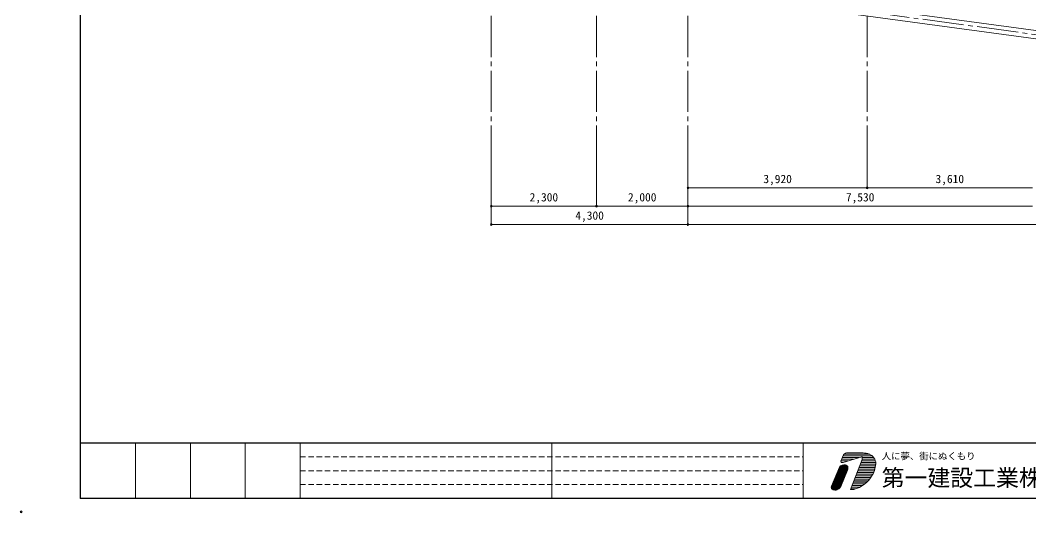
# Model space of a CAD drawing. Units: millimetres at full size, sheet at 1:100. Extents: x -20119 to 20711, y -48708 to -20378.
# Drawn here: x -20119 to 1976, y -48708 to -37942 of the extents above; entities that cross this region are included whole.
import ezdxf
from ezdxf.enums import TextEntityAlignment as Align

# ---------------------------------------------------------------- set-up
doc = ezdxf.new("R2010")
doc.units = ezdxf.units.MM
doc.header["$LTSCALE"] = 100
doc.header["$PDMODE"] = 32
doc.header["$PDSIZE"] = 40
doc.linetypes.add('CHAIN2', pattern=[12, 9, -1, 1, -1])
doc.linetypes.add('DASHED1', pattern=[1.8, 1.2, -0.6])
for name, color, linetype, lineweight in [('5-0_5KIJUN', 4, 'Continuous', 5), ('5-1_5MOJI', 4, 'CHAIN2', 5), ('5-4_5KOUZOU1', 4, 'Continuous', 5), ('F-1_FMOJI', 4, 'Continuous', 5)]:
    doc.layers.add(name, color=color, linetype=linetype, lineweight=lineweight)
doc.styles.add('ＭＳ ゴシック', font='')
doc.styles.add('ＭＳ 明朝', font='')
doc.styles.get('ＭＳ ゴシック').set_extended_font_data('MS Gothic')
doc.styles.get('ＭＳ 明朝').set_extended_font_data('MS Mincho')

msp = doc.modelspace()

# ---------------------------------------------------------------- linework, layer by layer
at = {"layer": '5-0_5KIJUN'}
for p, q in [((-4588.6, -37262.7), (10496.5, -39302.4)), ((-4612.8, -37441.1), (11098.3, -39565.5))]:
    msp.add_line(p, q, dxfattribs=at)
at = {"layer": '5-1_5MOJI'}
for p, q in [((-9818.5, -22246.5), (-9818.5, -40808)), ((-7518.5, -22246.5), (-7518.5, -40808)), ((-5518.5, -22246.5), (-5518.5, -40808)), ((-1598.5, -22246.5), (-1598.5, -40808)), ((-7518.5, -36957.4), (11088, -39473.3))]:
    msp.add_line(p, q, dxfattribs=at)
at = {"layer": '5-4_5KOUZOU1'}
for p, q in [((-9818.5, -42408), (-9818.5, -40808)), ((-7518.5, -42008), (-7518.5, -40808)), ((-5518.5, -42408), (-5518.5, -40808)), ((-1598.5, -41608), (-1598.5, -40808)), ((-5518.5, -41608), (-1598.5, -41608)), ((-1598.5, -41608), (2011.5, -41608)), ((-9818.5, -42008), (-7518.5, -42008)), ((-7518.5, -42008), (-5518.5, -42008)), ((-5518.5, -42008), (2011.5, -42008)), ((-5518.5, -42408), (-9818.5, -42408)), ((12541.5, -42408), (-5518.5, -42408))]:
    msp.add_line(p, q, dxfattribs=at)
for p in [(-5518.5, -41608), (-1598.5, -41608), (-9818.5, -42008), (-7518.5, -42008), (-5518.5, -42008), (-9818.5, -42408), (-5518.5, -42408)]:
    msp.add_point(p, dxfattribs=at)
at = {"layer": 'F-1_FMOJI'}
for p, q in [((-18808.9, -48398.4), (-18808.9, -20378.4)), ((-18798.9, -20388.4), (-18798.9, -48388.4)), ((20701.1, -47178.4), (-18798.9, -47178.4)), ((20701.1, -47188.4), (-18798.9, -47188.4)), ((-17598.9, -47188.4), (-17598.9, -48388.4)), ((-16398.9, -47188.4), (-16398.9, -48388.4)), ((-15198.9, -47188.4), (-15198.9, -48388.4)), ((-13998.9, -47188.4), (-13998.9, -48388.4)), ((-8498.9, -47188.4), (-8498.9, -48388.4)), ((-2998.9, -47188.4), (-2998.9, -48388.4)), ((-2176, -47577.5), (-2118.4, -47438.2)), ((-2145.1, -47502.8), (-1782.2, -47502.8)), ((-2130.3, -47466.8), (-1489.2, -47466.8)), ((-1719.7, -47484), (-2129.1, -47607.1)), ((-2110.9, -47430.8), (-1543.7, -47430.8)), ((-2024.4, -47395.7), (-1725.6, -47395.7)), ((-1710.5, -47502.8), (-1456.2, -47502.8)), ((-2207.4, -47707.9), (-2380.4, -48126.7)), ((-2211.9, -47718.8), (-2022, -47718.8)), ((-2201.4, -47700.8), (-2026.5, -47700.8)), ((-2181.4, -47682.8), (-2038.6, -47682.8)), ((-2174.9, -47574.8), (-2021.6, -47574.8)), ((-2160, -47538.8), (-1901.9, -47538.8)), ((-2146.8, -47664.8), (-2065.3, -47664.8)), ((-1967.5, -48201), (-1713.4, -47546.2)), ((-1780.4, -47718.8), (-1425, -47718.8)), ((-1766.4, -47682.8), (-1419.1, -47682.8)), ((-1752.4, -47646.8), (-1415.6, -47646.8)), ((-1738.4, -47610.8), (-1414.5, -47610.8)), ((-1724.5, -47574.8), (-1420.3, -47574.8)), ((-1710.9, -47538.8), (-1434.3, -47538.8)), ((-2301.1, -47934.8), (-2098.5, -47934.8)), ((-2293.7, -47916.8), (-2091, -47916.8)), ((-2286.3, -47898.8), (-2083.6, -47898.8)), ((-2278.8, -47880.8), (-2076.1, -47880.8)), ((-2271.4, -47862.8), (-2068.7, -47862.8)), ((-2263.9, -47844.8), (-2061.3, -47844.8)), ((-2256.5, -47826.8), (-2053.8, -47826.8)), ((-2249.1, -47808.8), (-2046.4, -47808.8)), ((-2241.6, -47790.8), (-2039, -47790.8)), ((-2234.2, -47772.8), (-2031.8, -47772.8)), ((-2226.8, -47754.8), (-2026.7, -47754.8)), ((-2219.3, -47736.8), (-2023.2, -47736.8)), ((-2180, -48132.2), (-2033, -47776.3)), ((-1864.2, -47934.8), (-1517.3, -47934.8)), ((-1850.2, -47898.8), (-1493.9, -47898.8)), ((-1836.2, -47862.8), (-1475.2, -47862.8)), ((-1822.3, -47826.8), (-1458.3, -47826.8)), ((-1808.3, -47790.8), (-1444.4, -47790.8)), ((-1794.3, -47754.8), (-1433.4, -47754.8)), ((-2384.7, -48150.8), (-2189.4, -48150.8)), ((-2382.5, -48132.8), (-2180.3, -48132.8)), ((-2375.5, -48114.8), (-2172.8, -48114.8)), ((-2368, -48096.8), (-2165.4, -48096.8)), ((-2360.6, -48078.8), (-2157.9, -48078.8)), ((-2353.2, -48060.8), (-2150.5, -48060.8)), ((-2345.7, -48042.8), (-2143.1, -48042.8)), ((-2338.3, -48024.8), (-2135.6, -48024.8)), ((-2330.9, -48006.8), (-2128.2, -48006.8)), ((-2323.4, -47988.8), (-2120.8, -47988.8)), ((-2316, -47970.8), (-2113.3, -47970.8)), ((-2308.6, -47952.8), (-2105.9, -47952.8)), ((-1948, -48150.8), (-1768.4, -48150.8)), ((-1934, -48114.8), (-1704.6, -48114.8)), ((-1920.1, -48078.8), (-1653.7, -48078.8)), ((-1906.1, -48042.8), (-1611.4, -48042.8)), ((-1892.1, -48006.8), (-1575.3, -48006.8)), ((-1878.2, -47970.8), (-1544.2, -47970.8)), ((20701.1, -48388.4), (-18798.9, -48388.4)), ((-2381.1, -48168.8), (-2202.6, -48168.8)), ((-2370.4, -48186.8), (-2221.8, -48186.8)), ((-2341.8, -48204.8), (-2254, -48204.8)), ((-1962, -48186.8), (-1856.8, -48186.8)), ((20711.1, -48398.4), (-18808.9, -48398.4))]:
    msp.add_line(p, q, dxfattribs=at)
at = {"layer": 'F-1_FMOJI', "linetype": 'DASHED1'}
for p, q in [((-13998.9, -47488.4), (-2998.9, -47488.4)), ((-13998.9, -47788.4), (-2998.9, -47788.4)), ((-13998.9, -48088.4), (-2998.9, -48088.4))]:
    msp.add_line(p, q, dxfattribs=at)
at = {"layer": 'F-1_FMOJI'}
for centre, radius, start, end in [((-2022.8, -47527.7), 131, 90.69777, 136.88857), ((-1765, -48176.7), 781.9, 77.01694, 87.11359), ((-1729.8, -47500.5), 19.4, 353.51155, 58.44147), ((-1781.2, -47519.9), 72.8, 338.78845, 13.80148), ((-1643.5, -47641.2), 232.8, 10.72089, 76.55258), ((-2104.3, -47788.7), 131, 78.55298, 141.91347), ((-2152.8, -47584.9), 24.2, 162.14131, 279.52786), ((-2143.1, -47560.7), 48.5, 264.55675, 286.73787), ((-2097, -47735.7), 77.7, 52.9823, 76.07797), ((-2080, -47723.7), 58.2, 350.16951, 59.16476), ((-1962.7, -47612.1), 548.2, 329.72298, 1.4854), ((-2250.2, -47701.4), 229.8, 340.98045, 351.93893), ((-2062.6, -47554.8), 664.6, 284.5665, 329.76959), ((-2326.5, -48148.6), 58.2, 157.86386, 254.96088), ((-2301.3, -48082.6), 131, 279.87489, 337.75005), ((-2292, -48041.6), 170.6, 253.11162, 274.4447), ((-1953, -48165.1), 38.8, 247.93292, 258.74593), ((-1944.2, -48025.4), 178.5, 264.75948, 285.78159)]:
    msp.add_arc(centre, radius, start, end, dxfattribs=at)
msp.add_point((-20098.9, -48688.4), dxfattribs=at)

# ---------------------------------------------------------------- texts
at = {"layer": '5-4_5KOUZOU1', "style": 'ＭＳ ゴシック'}
for s, p in [('3,920', (-3871, -41558)), ('3,610', (-106, -41558)), ('2,300', (-8981, -41958)), ('2,000', (-6831, -41958)), ('7,530', (-2066, -41958)), ('4,300', (-7981, -42358))]:
    msp.add_text(s, height=183.3, dxfattribs=at).set_placement(p, align=Align.BOTTOM_LEFT)
at = {"layer": 'F-1_FMOJI'}
for s, height, style, p in [('人に夢、街にぬくもり', 146.6, 'ＭＳ 明朝', (-1283.9, -47588.4)), ('第一建設工業株式会社', 366.6, 'ＭＳ ゴシック', (-1283.9, -48238.4))]:
    msp.add_text(s, height=height, dxfattribs=dict(at, style=style)).set_placement(p, align=Align.BOTTOM_LEFT)

doc.saveas('drawing.dxf')
